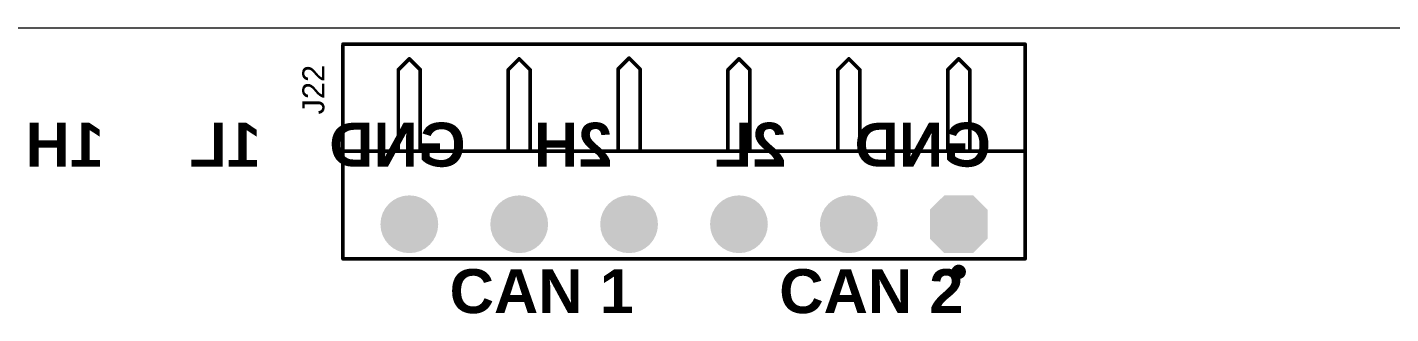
# Model space of a CAD drawing. Header units: inches. Extents: x -7 to 179, y 0 to 152.
# Drawn here: x 75.8 to 123.08, y 141.98 to 151.92 of the extents above; entities that cross this region are included whole.
import ezdxf

# ---------------------------------------------------------------- set-up
doc = ezdxf.new("R2010")
doc.units = ezdxf.units.IN
for name, color, linetype in [('BOT', 5, 'Continuous'), ('Bottom Overlay', 54, 'Continuous'), ('Bottom Solder', 6, 'Continuous'), ('Keep-Out Layer', 6, 'Continuous'), ('Multi-Layer', 9, 'Continuous'), ('Pad Holes', 156, 'Continuous'), ('TOP', 1, 'Continuous'), ('Top Overlay', 2, 'Continuous'), ('Top Solder', 216, 'Continuous')]:
    doc.layers.add(name, color=color, linetype=linetype)
doc.styles.add('Arial', font='', dxfattribs={"height": 0.2})
doc.styles.add('Arial_Bold', font='', dxfattribs={"height": 0.2})
doc.styles.get('Arial').set_extended_font_data('Arial')
doc.styles.get('Arial_Bold').set_extended_font_data('Arial', bold=True)

msp = doc.modelspace()

# ---------------------------------------------------------------- hatches: boundary and pattern name
at = {"layer": 'BOT'}
h = msp.add_hatch(color=5, dxfattribs=at)
edge = h.paths.add_edge_path()
edge.add_arc((89.052, 145.085), 0.9, 0, 360)
h = msp.add_hatch(color=5, dxfattribs=at)
edge = h.paths.add_edge_path()
edge.add_arc((92.862, 145.085), 0.9, 0, 360)
h = msp.add_hatch(color=5, dxfattribs=at)
edge = h.paths.add_edge_path()
edge.add_arc((96.672, 145.085), 0.9, 0, 360)
h = msp.add_hatch(color=5, dxfattribs=at)
edge = h.paths.add_edge_path()
edge.add_arc((100.482, 145.085), 0.9, 0, 360)
h = msp.add_hatch(color=5, dxfattribs=at)
edge = h.paths.add_edge_path()
edge.add_arc((104.292, 145.085), 0.9, 0, 360)
msp.add_hatch(color=5, dxfattribs=at).paths.add_polyline_path([(107.652, 144.185), (108.552, 144.185), (109.002, 144.635), (109.002, 145.535), (108.552, 145.985), (107.652, 145.985), (107.202, 145.535), (107.202, 144.635)])
at = {"layer": 'Bottom Solder'}
h = msp.add_hatch(color=6, dxfattribs=at)
edge = h.paths.add_edge_path()
edge.add_arc((89.052, 145.085), 1.002, 0, 360)
h = msp.add_hatch(color=6, dxfattribs=at)
edge = h.paths.add_edge_path()
edge.add_arc((92.862, 145.085), 1.002, 0, 360)
h = msp.add_hatch(color=6, dxfattribs=at)
edge = h.paths.add_edge_path()
edge.add_arc((96.672, 145.085), 1.002, 0, 360)
h = msp.add_hatch(color=6, dxfattribs=at)
edge = h.paths.add_edge_path()
edge.add_arc((100.482, 145.085), 1.002, 0, 360)
h = msp.add_hatch(color=6, dxfattribs=at)
edge = h.paths.add_edge_path()
edge.add_arc((104.292, 145.085), 1.002, 0, 360)
msp.add_hatch(color=6, dxfattribs=at).paths.add_polyline_path([(107.602, 144.083), (108.603, 144.083), (109.104, 144.584), (109.104, 145.586), (108.603, 146.086), (107.602, 146.086), (107.101, 145.586), (107.101, 144.584)])
at = {"layer": 'Multi-Layer'}
h = msp.add_hatch(color=9, dxfattribs=at)
edge = h.paths.add_edge_path()
edge.add_arc((89.052, 145.085), 0.9, 0, 360)
h = msp.add_hatch(color=9, dxfattribs=at)
edge = h.paths.add_edge_path()
edge.add_arc((92.862, 145.085), 0.9, 0, 360)
h = msp.add_hatch(color=9, dxfattribs=at)
edge = h.paths.add_edge_path()
edge.add_arc((96.672, 145.085), 0.9, 0, 360)
h = msp.add_hatch(color=9, dxfattribs=at)
edge = h.paths.add_edge_path()
edge.add_arc((100.482, 145.085), 0.9, 0, 360)
h = msp.add_hatch(color=9, dxfattribs=at)
edge = h.paths.add_edge_path()
edge.add_arc((104.292, 145.085), 0.9, 0, 360)
msp.add_hatch(color=9, dxfattribs=at).paths.add_polyline_path([(107.652, 144.185), (108.552, 144.185), (109.002, 144.635), (109.002, 145.535), (108.552, 145.985), (107.652, 145.985), (107.202, 145.535), (107.202, 144.635)])
at = {"layer": 'Pad Holes'}
h = msp.add_hatch(color=7, dxfattribs=at)
edge = h.paths.add_edge_path()
edge.add_arc((89.052, 145.085), 0.6, 0, 360)
h = msp.add_hatch(color=7, dxfattribs=at)
edge = h.paths.add_edge_path()
edge.add_arc((92.862, 145.085), 0.6, 0, 360)
h = msp.add_hatch(color=7, dxfattribs=at)
edge = h.paths.add_edge_path()
edge.add_arc((96.672, 145.085), 0.6, 0, 360)
h = msp.add_hatch(color=7, dxfattribs=at)
edge = h.paths.add_edge_path()
edge.add_arc((100.482, 145.085), 0.6, 0, 360)
h = msp.add_hatch(color=7, dxfattribs=at)
edge = h.paths.add_edge_path()
edge.add_arc((104.292, 145.085), 0.6, 0, 360)
h = msp.add_hatch(color=7, dxfattribs=at)
edge = h.paths.add_edge_path()
edge.add_arc((108.102, 145.085), 0.6, 0, 360)
at = {"layer": 'TOP'}
h = msp.add_hatch(color=1, dxfattribs=at)
edge = h.paths.add_edge_path()
edge.add_arc((89.052, 145.085), 0.9, 0, 360)
h = msp.add_hatch(color=1, dxfattribs=at)
edge = h.paths.add_edge_path()
edge.add_arc((92.862, 145.085), 0.9, 0, 360)
h = msp.add_hatch(color=1, dxfattribs=at)
edge = h.paths.add_edge_path()
edge.add_arc((96.672, 145.085), 0.9, 0, 360)
h = msp.add_hatch(color=1, dxfattribs=at)
edge = h.paths.add_edge_path()
edge.add_arc((100.482, 145.085), 0.9, 0, 360)
h = msp.add_hatch(color=1, dxfattribs=at)
edge = h.paths.add_edge_path()
edge.add_arc((104.292, 145.085), 0.9, 0, 360)
msp.add_hatch(color=1, dxfattribs=at).paths.add_polyline_path([(107.652, 144.185), (108.552, 144.185), (109.002, 144.635), (109.002, 145.535), (108.552, 145.985), (107.652, 145.985), (107.202, 145.535), (107.202, 144.635)])
at = {"layer": 'Top Solder'}
h = msp.add_hatch(color=216, dxfattribs=at)
edge = h.paths.add_edge_path()
edge.add_arc((89.052, 145.085), 1.002, 0, 360)
h = msp.add_hatch(color=216, dxfattribs=at)
edge = h.paths.add_edge_path()
edge.add_arc((92.862, 145.085), 1.002, 0, 360)
h = msp.add_hatch(color=216, dxfattribs=at)
edge = h.paths.add_edge_path()
edge.add_arc((96.672, 145.085), 1.002, 0, 360)
h = msp.add_hatch(color=216, dxfattribs=at)
edge = h.paths.add_edge_path()
edge.add_arc((100.482, 145.085), 1.002, 0, 360)
h = msp.add_hatch(color=216, dxfattribs=at)
edge = h.paths.add_edge_path()
edge.add_arc((104.292, 145.085), 1.002, 0, 360)
msp.add_hatch(color=216, dxfattribs=at).paths.add_polyline_path([(107.602, 144.083), (108.603, 144.083), (109.104, 144.584), (109.104, 145.586), (108.603, 146.086), (107.602, 146.086), (107.101, 145.586), (107.101, 144.584)])

# ---------------------------------------------------------------- linework, layer by layer
at = {"layer": 'Keep-Out Layer'}
msp.add_lwpolyline([(5.08, 151.892, 0.0508, 0.0508, 0), (173.482, 151.892, 0.0508, 0.0508, 0)], format="xyseb", dxfattribs=at)
at = {"layer": 'Top Overlay'}
for points in [[(86.752, 151.331, 0.127, 0.127, 0), (110.402, 151.331, 0.127, 0.127, 0)], [(86.752, 143.885, 0.127, 0.127, 0), (86.752, 151.308, 0.127, 0.127, 0)], [(110.402, 143.885, 0.127, 0.127, 0), (110.402, 151.331, 0.127, 0.127, 0)], [(88.671, 150.442, 0.127, 0.127, 0), (89.052, 150.823, 0.127, 0.127, 0)], [(89.052, 150.823, 0.127, 0.127, 0), (89.433, 150.442, 0.127, 0.127, 0)], [(92.481, 150.442, 0.127, 0.127, 0), (92.862, 150.823, 0.127, 0.127, 0)], [(92.862, 150.823, 0.127, 0.127, 0), (93.243, 150.442, 0.127, 0.127, 0)], [(96.291, 150.467, 0.127, 0.127, 0), (96.672, 150.848, 0.127, 0.127, 0)], [(96.672, 150.848, 0.127, 0.127, 0), (97.053, 150.467, 0.127, 0.127, 0)], [(100.101, 150.442, 0.127, 0.127, 0), (100.482, 150.823, 0.127, 0.127, 0)], [(100.482, 150.823, 0.127, 0.127, 0), (100.863, 150.442, 0.127, 0.127, 0)], [(103.911, 150.442, 0.127, 0.127, 0), (104.292, 150.823, 0.127, 0.127, 0)], [(104.292, 150.823, 0.127, 0.127, 0), (104.673, 150.442, 0.127, 0.127, 0)], [(107.721, 150.442, 0.127, 0.127, 0), (108.102, 150.823, 0.127, 0.127, 0)], [(108.102, 150.823, 0.127, 0.127, 0), (108.483, 150.442, 0.127, 0.127, 0)], [(88.671, 147.625, 0.127, 0.127, 0), (88.671, 150.442, 0.127, 0.127, 0)], [(89.433, 147.625, 0.127, 0.127, 0), (89.433, 150.442, 0.127, 0.127, 0)], [(92.481, 147.625, 0.127, 0.127, 0), (92.481, 150.442, 0.127, 0.127, 0)], [(93.243, 147.625, 0.127, 0.127, 0), (93.243, 150.442, 0.127, 0.127, 0)], [(96.291, 147.625, 0.127, 0.127, 0), (96.291, 150.442, 0.127, 0.127, 0)], [(97.053, 147.625, 0.127, 0.127, 0), (97.053, 150.442, 0.127, 0.127, 0)], [(100.101, 147.625, 0.127, 0.127, 0), (100.101, 150.442, 0.127, 0.127, 0)], [(100.863, 147.625, 0.127, 0.127, 0), (100.863, 150.442, 0.127, 0.127, 0)], [(103.911, 147.625, 0.127, 0.127, 0), (103.911, 150.442, 0.127, 0.127, 0)], [(104.673, 147.625, 0.127, 0.127, 0), (104.673, 150.442, 0.127, 0.127, 0)], [(107.721, 147.625, 0.127, 0.127, 0), (107.721, 150.442, 0.127, 0.127, 0)], [(108.483, 147.625, 0.127, 0.127, 0), (108.483, 150.442, 0.127, 0.127, 0)], [(86.752, 147.625, 0.127, 0.127, 0), (110.402, 147.625, 0.127, 0.127, 0)], [(86.752, 143.885, 0.127, 0.127, 0), (110.402, 143.885, 0.127, 0.127, 0)]]:
    msp.add_lwpolyline(points, format="xyseb", dxfattribs=at)
for points in [[(86.721, 151.331, 0.0635, 0.0635, 1), (86.784, 151.331, 0.0635, 0.0635, 1)], [(86.721, 151.308, 0.0635, 0.0635, 1), (86.784, 151.308, 0.0635, 0.0635, 1)], [(110.371, 151.331, 0.0635, 0.0635, 1), (110.434, 151.331, 0.0635, 0.0635, 1)], [(110.371, 151.331, 0.0635, 0.0635, 1), (110.434, 151.331, 0.0635, 0.0635, 1)], [(89.021, 150.823, 0.0635, 0.0635, 1), (89.084, 150.823, 0.0635, 0.0635, 1)], [(89.021, 150.823, 0.0635, 0.0635, 1), (89.084, 150.823, 0.0635, 0.0635, 1)], [(92.831, 150.823, 0.0635, 0.0635, 1), (92.894, 150.823, 0.0635, 0.0635, 1)], [(92.831, 150.823, 0.0635, 0.0635, 1), (92.894, 150.823, 0.0635, 0.0635, 1)], [(96.641, 150.848, 0.0635, 0.0635, 1), (96.704, 150.848, 0.0635, 0.0635, 1)], [(96.641, 150.848, 0.0635, 0.0635, 1), (96.704, 150.848, 0.0635, 0.0635, 1)], [(100.451, 150.823, 0.0635, 0.0635, 1), (100.514, 150.823, 0.0635, 0.0635, 1)], [(100.451, 150.823, 0.0635, 0.0635, 1), (100.514, 150.823, 0.0635, 0.0635, 1)], [(104.261, 150.823, 0.0635, 0.0635, 1), (104.324, 150.823, 0.0635, 0.0635, 1)], [(104.261, 150.823, 0.0635, 0.0635, 1), (104.324, 150.823, 0.0635, 0.0635, 1)], [(108.071, 150.823, 0.0635, 0.0635, 1), (108.134, 150.823, 0.0635, 0.0635, 1)], [(108.071, 150.823, 0.0635, 0.0635, 1), (108.134, 150.823, 0.0635, 0.0635, 1)], [(88.64, 150.442, 0.0635, 0.0635, 1), (88.703, 150.442, 0.0635, 0.0635, 1)], [(88.64, 150.442, 0.0635, 0.0635, 1), (88.703, 150.442, 0.0635, 0.0635, 1)], [(89.402, 150.442, 0.0635, 0.0635, 1), (89.465, 150.442, 0.0635, 0.0635, 1)], [(89.402, 150.442, 0.0635, 0.0635, 1), (89.465, 150.442, 0.0635, 0.0635, 1)], [(92.45, 150.442, 0.0635, 0.0635, 1), (92.513, 150.442, 0.0635, 0.0635, 1)], [(92.45, 150.442, 0.0635, 0.0635, 1), (92.513, 150.442, 0.0635, 0.0635, 1)], [(93.212, 150.442, 0.0635, 0.0635, 1), (93.275, 150.442, 0.0635, 0.0635, 1)], [(93.212, 150.442, 0.0635, 0.0635, 1), (93.275, 150.442, 0.0635, 0.0635, 1)], [(96.26, 150.467, 0.0635, 0.0635, 1), (96.323, 150.467, 0.0635, 0.0635, 1)], [(96.26, 150.442, 0.0635, 0.0635, 1), (96.323, 150.442, 0.0635, 0.0635, 1)], [(97.022, 150.467, 0.0635, 0.0635, 1), (97.085, 150.467, 0.0635, 0.0635, 1)], [(97.022, 150.442, 0.0635, 0.0635, 1), (97.085, 150.442, 0.0635, 0.0635, 1)], [(100.07, 150.442, 0.0635, 0.0635, 1), (100.133, 150.442, 0.0635, 0.0635, 1)], [(100.07, 150.442, 0.0635, 0.0635, 1), (100.133, 150.442, 0.0635, 0.0635, 1)], [(100.832, 150.442, 0.0635, 0.0635, 1), (100.895, 150.442, 0.0635, 0.0635, 1)], [(100.832, 150.442, 0.0635, 0.0635, 1), (100.895, 150.442, 0.0635, 0.0635, 1)], [(103.88, 150.442, 0.0635, 0.0635, 1), (103.943, 150.442, 0.0635, 0.0635, 1)], [(103.88, 150.442, 0.0635, 0.0635, 1), (103.943, 150.442, 0.0635, 0.0635, 1)], [(104.642, 150.442, 0.0635, 0.0635, 1), (104.705, 150.442, 0.0635, 0.0635, 1)], [(104.642, 150.442, 0.0635, 0.0635, 1), (104.705, 150.442, 0.0635, 0.0635, 1)], [(107.69, 150.442, 0.0635, 0.0635, 1), (107.753, 150.442, 0.0635, 0.0635, 1)], [(107.69, 150.442, 0.0635, 0.0635, 1), (107.753, 150.442, 0.0635, 0.0635, 1)], [(108.452, 150.442, 0.0635, 0.0635, 1), (108.515, 150.442, 0.0635, 0.0635, 1)], [(108.452, 150.442, 0.0635, 0.0635, 1), (108.515, 150.442, 0.0635, 0.0635, 1)], [(86.721, 147.625, 0.0635, 0.0635, 1), (86.784, 147.625, 0.0635, 0.0635, 1)], [(88.64, 147.625, 0.0635, 0.0635, 1), (88.703, 147.625, 0.0635, 0.0635, 1)], [(89.402, 147.625, 0.0635, 0.0635, 1), (89.465, 147.625, 0.0635, 0.0635, 1)], [(92.45, 147.625, 0.0635, 0.0635, 1), (92.513, 147.625, 0.0635, 0.0635, 1)], [(93.212, 147.625, 0.0635, 0.0635, 1), (93.275, 147.625, 0.0635, 0.0635, 1)], [(96.26, 147.625, 0.0635, 0.0635, 1), (96.323, 147.625, 0.0635, 0.0635, 1)], [(97.022, 147.625, 0.0635, 0.0635, 1), (97.085, 147.625, 0.0635, 0.0635, 1)], [(100.07, 147.625, 0.0635, 0.0635, 1), (100.133, 147.625, 0.0635, 0.0635, 1)], [(100.832, 147.625, 0.0635, 0.0635, 1), (100.895, 147.625, 0.0635, 0.0635, 1)], [(103.88, 147.625, 0.0635, 0.0635, 1), (103.943, 147.625, 0.0635, 0.0635, 1)], [(104.642, 147.625, 0.0635, 0.0635, 1), (104.705, 147.625, 0.0635, 0.0635, 1)], [(107.69, 147.625, 0.0635, 0.0635, 1), (107.753, 147.625, 0.0635, 0.0635, 1)], [(108.452, 147.625, 0.0635, 0.0635, 1), (108.515, 147.625, 0.0635, 0.0635, 1)], [(110.371, 147.625, 0.0635, 0.0635, 1), (110.434, 147.625, 0.0635, 0.0635, 1)], [(86.721, 143.885, 0.0635, 0.0635, 1), (86.784, 143.885, 0.0635, 0.0635, 1)], [(86.721, 143.885, 0.0635, 0.0635, 1), (86.784, 143.885, 0.0635, 0.0635, 1)], [(110.371, 143.885, 0.0635, 0.0635, 1), (110.434, 143.885, 0.0635, 0.0635, 1)], [(110.371, 143.885, 0.0635, 0.0635, 1), (110.434, 143.885, 0.0635, 0.0635, 1)], [(108.227, 143.435, 0.25, 0.25, 1), (107.977, 143.435, 0.25, 0.25, 1)], [(107.915, 143.435, 0.125, 0.125, 1), (108.04, 143.435, 0.125, 0.125, 1)], [(108.165, 143.435, 0.125, 0.125, 1), (108.29, 143.435, 0.125, 0.125, 1)]]:
    msp.add_lwpolyline(points, format="xyseb", close=True, dxfattribs=at)

# ---------------------------------------------------------------- texts
at = {"layer": 'Bottom Overlay', "style": 'Arial_Bold', "text_generation_flag": 2}
msp.add_text('  GND    2L      2H    GND    1L     1H', height=1.524, rotation=360, dxfattribs=at).set_placement((110.402, 147.084))
at = {"layer": 'Top Overlay'}
for s, height, rotation, style, p in [('J22', 0.762, 90, 'Arial', (86.106, 148.895)), ('CAN 1', 1.524, 360, 'Arial_Bold', (90.449, 142.003)), ('CAN 2', 1.524, 360, 'Arial_Bold', (101.879, 142.003))]:
    msp.add_text(s, height=height, rotation=rotation, dxfattribs=dict(at, style=style)).set_placement(p)

doc.saveas('drawing.dxf')
